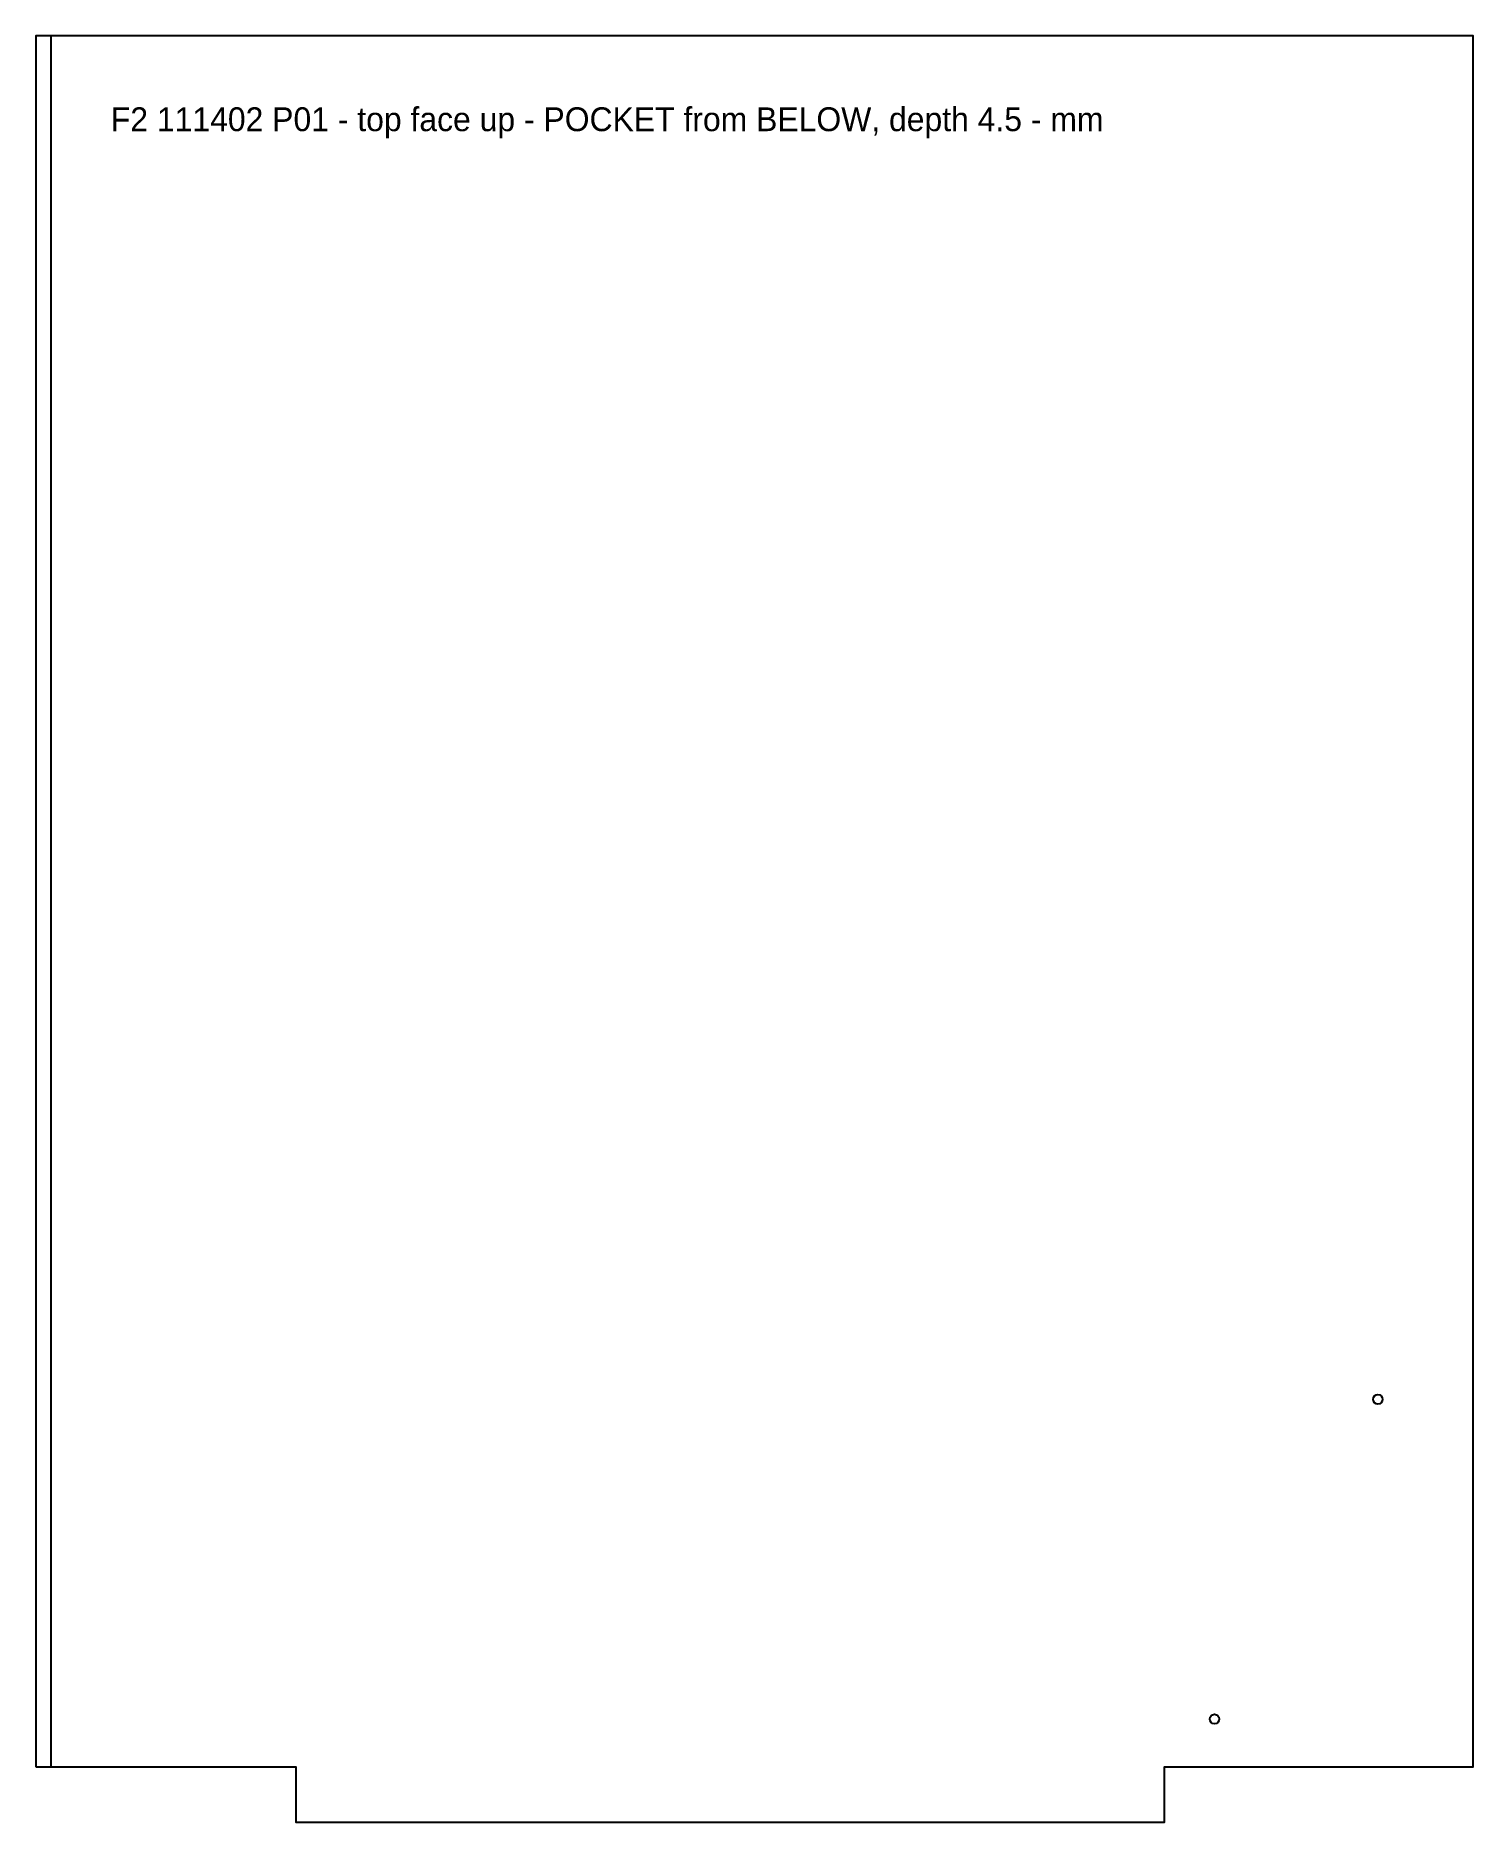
# Model space of a CAD drawing. Header units: millimetres. Extents: x 0 to 1206, y -692 to 806.
import ezdxf

# ---------------------------------------------------------------- set-up
doc = ezdxf.new("R2010")
doc.units = ezdxf.units.MM
for name, color, linetype in [('CUT', 7, 'Continuous'), ('MARK', 1, 'Continuous'), ('POCKET-HALF-DEPTH', 3, 'Continuous')]:
    doc.layers.add(name, color=color, linetype=linetype)

msp = doc.modelspace()

# ---------------------------------------------------------------- linework, layer by layer
at = {"layer": 'CUT'}
msp.add_lwpolyline([(0.5, -645), (218.5, -645), (218.5, -691.5), (947, -691.5), (947, -645), (1206, -645), (1206, 806), (0.5, 806)], close=True, dxfattribs=at)
for centre in [(1126, -337), (989, -605)]:
    msp.add_circle(centre, 4, dxfattribs=at)
at = {"layer": 'POCKET-HALF-DEPTH'}
msp.add_lwpolyline([(0.5, -645), (13.5, -645), (13.5, 806), (0.5, 806)], close=True, dxfattribs=at)

# ---------------------------------------------------------------- texts
at = {"layer": 'MARK'}
msp.add_text('F2 111402 P01 - top face up - POCKET from BELOW, depth 4.5 - mm', height=20, dxfattribs=at).set_placement((63.5, 726))

doc.saveas('drawing.dxf')
